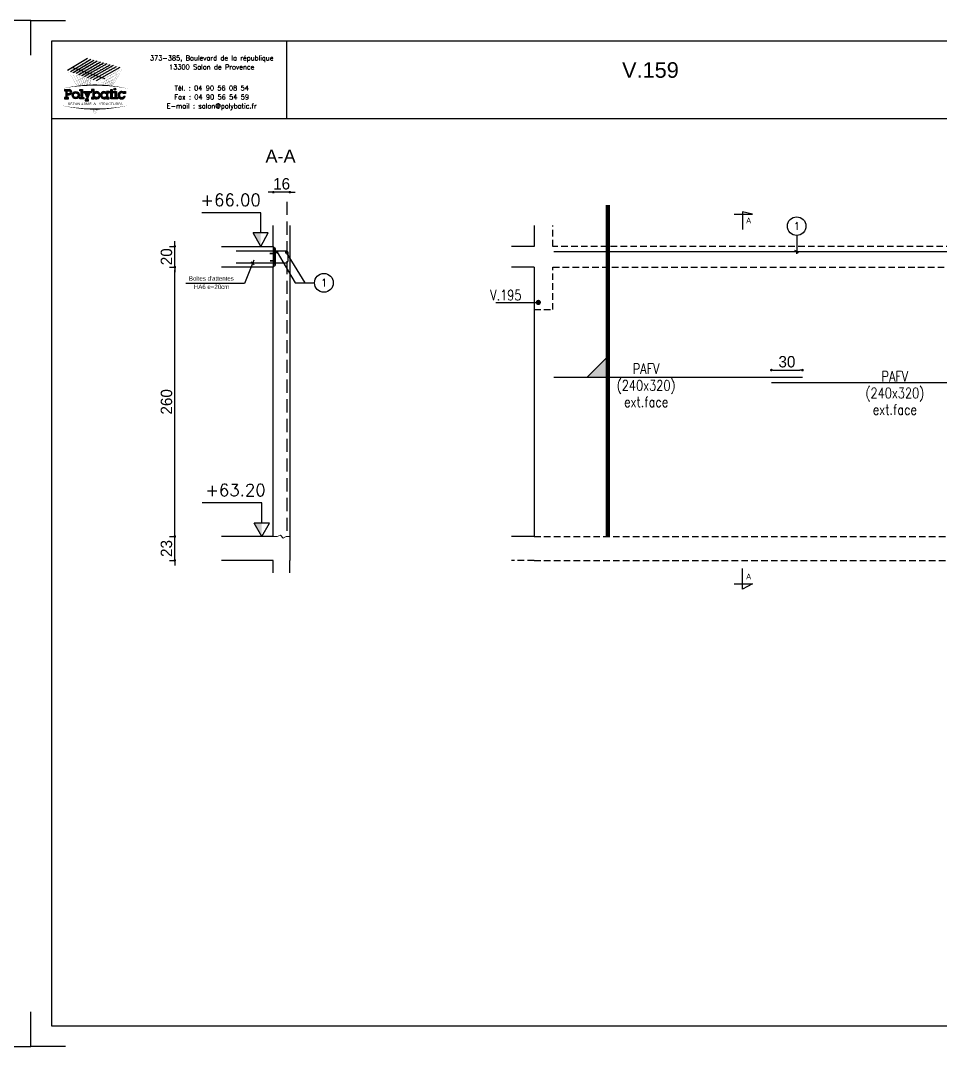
# Model space of a CAD drawing. Header units: metres. Extents: x -5618 to 118954, y -306 to 4637.
# Drawn here: x 69989 to 70877, y 604 to 1594 of the extents above; entities that cross this region are included whole.
import ezdxf
from ezdxf.enums import TextEntityAlignment as Align

# ---------------------------------------------------------------- set-up
doc = ezdxf.new("R2010")
doc.units = ezdxf.units.M
doc.linetypes.add('CACHE', pattern=[9.525, 6.35, -3.175])
doc.linetypes.add('CACHEX2', pattern=[19.05, 12.7, -6.35])
for name, color, linetype in [('COTATION', 1, 'Continuous'), ('GO-CARTOUCHE', 7, 'Continuous'), ('GO-FER-HA', 140, 'Continuous'), ('GO-TEXTE', 9, 'Continuous'), ('K_ENT_M_Building_V.76', 7, 'Continuous'), ('STR_COTATION', 1, 'Continuous'), ('STR_STA', 30, 'Continuous'), ('STR_TS', 22, 'Continuous'), ('STR_TS_TXT', 7, 'Continuous'), ('STR_VOI-POT', 6, 'Continuous')]:
    doc.layers.add(name, color=color, linetype=linetype)
doc.layers.add('Kofragna_forma', color=7, linetype='Continuous', lineweight=70)
doc.styles.add('ARIAL', font='ARIAL.TTF')
doc.styles.add('GrDimensions', font='simplex.shx')
doc.styles.add('Lucida', font='LSANSI.TTF')
doc.styles.add('POLYBATIC', font='TIMES.TTF')
doc.styles.add('schéma', font='simplex.shx')
doc.styles.add('TEXTE', font='romans.shx')
doc.styles.add('TEXTE TS', font='romans.shx', dxfattribs={"width": 0.7, "oblique": 15})
doc.styles.add('TEXTEBA', font='ARIAL.TTF')
doc.dimstyles.new('COUPE-20', dxfattribs={"dimscale": 0.5, "dimtxt": 22, "dimasz": 5, "dimexe": 0.05, "dimexo": 0, "dimgap": 5, "dimtad": 1, "dimdec": 0, "dimdsep": 46, "dimtxsty": 'Standard', "dimblk1": 'DOT', "dimblk2": 'DOT', "dimsah": 1, "dimcen": 0, "dimdle": 150, "dimclrd": 1, "dimclre": 1, "dimclrt": 7, "dimadec": 0, "dimazin": 0, "dimtfac": 1, "dimtdec": 0, "dimtix": 1, "dimtmove": 2, "dimatfit": 3, "dimldrblk": 'DOT', "dimfxl": 0, "dimtvp": 1, "dimtolj": 1, "dimtzin": 0, "dimarcsym": 0})

# ---------------------------------------------------------------- blocks, each defined once
blk = doc.blocks.new('A$C492E529B')
for color, points in [(140, [(1.413, 0.725, 1), (1.563, 0.725, 1)]), (256, [(-0.938, 0.7), (-1.138, 0.7), (-1.138, 0.6), (-1.038, 0.6), (-1.038, 0.1), (-1.138, 0.1), (-1.138, 0), (-0.838, 0), (-0.838, 0.1), (-0.938, 0.1)]), (256, [(-0.367, 0.45), (-0.268, 0.45), (-0.268, 0.55), (-0.523, 0.55), (-0.523, 0.45), (-0.473, 0.45), (-0.543, 0.253), (-0.612, 0.45), (-0.562, 0.45), (-0.562, 0.55), (-0.818, 0.55), (-0.818, 0.45), (-0.718, 0.45), (-0.595, 0.101), (-0.648, -0.05), (-0.718, -0.05), (-0.718, -0.15), (-0.468, -0.15), (-0.468, -0.05), (-0.543, -0.05)]), (256, [(1.393, 0.55), (1.292, 0.55), (1.292, 0.7), (1.193, 0.7), (1.193, 0.55), (1.093, 0.55), (1.093, 0.45), (1.193, 0.45), (1.193, 0), (1.393, 0), (1.393, 0.1), (1.292, 0.1), (1.292, 0.45), (1.393, 0.45)]), (256, [(1.613, 0.55), (1.413, 0.55), (1.413, 0.45), (1.513, 0.45), (1.513, 0.1), (1.413, 0.1), (1.413, 0), (1.712, 0), (1.712, 0.1), (1.613, 0.1)]), (256, [(2.13, 0.4), (2.283, 0.4), (2.283, 0.55), (2.183, 0.55), (2.183, 0.487, 3.359496), (2.272, 0.2), (2.166, 0.2, -3.125802)])]:
    blk.add_hatch(color=color).paths.add_polyline_path(points)
h = blk.add_hatch(color=256)
h.paths.add_polyline_path([(-1.983, 0.1), (-2.083, 0.1), (-2.083, 0.3), (-1.933, 0.3, 1), (-1.933, 0.7), (-2.283, 0.7), (-2.283, 0.6), (-2.183, 0.6), (-2.183, 0.1), (-2.283, 0.1), (-2.283, 0), (-1.983, 0)])
h.paths.add_polyline_path([(-2.083, 0.4), (-2.083, 0.6), (-1.933, 0.6, -1), (-1.933, 0.4)], flags=16)
h = blk.add_hatch(color=256)
h.paths.add_polyline_path([(-1.158, 0.275, 1), (-1.708, 0.275, 1)])
h.paths.add_polyline_path([(-1.608, 0.275, -1), (-1.258, 0.275, -1)], flags=16)
h = blk.add_hatch(color=256)
h.paths.add_polyline_path([(-0.047, 0.487), (-0.047, 0.7), (-0.248, 0.7), (-0.248, 0.6), (-0.147, 0.6), (-0.147, 0.1), (-0.248, 0.1), (-0.248, 0), (-0.047, 0), (-0.047, 0.063, 2.12132)])
h.paths.add_polyline_path([(-0.047, 0.275, -1), (0.303, 0.275, -1)], flags=16)
h = blk.add_hatch(color=256)
h.paths.add_polyline_path([(1.073, 0.1), (0.973, 0.1), (0.973, 0.45), (1.073, 0.45), (1.073, 0.55), (0.873, 0.55), (0.873, 0.487, 2.12132), (0.873, 0.063), (0.873, 0), (1.073, 0)])
h.paths.add_polyline_path([(0.523, 0.275, -1), (0.873, 0.275, -1)], flags=16)
for p, q in [((-0.595, 0.101), (-0.718, 0.45)), ((-0.648, -0.05), (-0.595, 0.101)), ((-0.543, 0.253), (-0.612, 0.45)), ((-0.543, -0.05), (-0.367, 0.45)), ((-0.543, 0.253), (-0.473, 0.45)), ((0.873, 0.55), (0.873, 0.487)), ((1.073, 0.55), (0.873, 0.55)), ((0.873, 0.063), (0.873, 0)), ((0.973, 0.1), (0.973, 0.45)), ((0.973, 0.45), (1.073, 0.45)), ((1.073, 0.1), (0.973, 0.1)), ((1.073, 0.45), (1.073, 0.55)), ((1.073, 0), (1.073, 0.1)), ((2.166, 0.2), (2.272, 0.2)), ((0.873, 0), (1.073, 0))]:
    blk.add_line(p, q)
for points in [[(-2.283, 0.7), (-1.933, 0.7)], [(-2.283, 0.7), (-2.283, 0.6), (-2.183, 0.6), (-2.183, 0.1), (-2.283, 0.1), (-2.283, 0), (-1.983, 0), (-1.983, 0.1), (-2.083, 0.1), (-2.083, 0.3), (-1.933, 0.3)], [(-2.083, 0.4), (-2.083, 0.6), (-1.933, 0.6)], [(-2.083, 0.4), (-1.933, 0.4)], [(-1.138, 0.7), (-0.938, 0.7), (-0.938, 0.1), (-0.838, 0.1), (-0.838, 0), (-1.138, 0), (-1.138, 0.1), (-1.038, 0.1), (-1.038, 0.6), (-1.138, 0.6), (-1.138, 0.7)], [(-0.818, 0.55), (-0.562, 0.55)], [(-0.818, 0.55), (-0.818, 0.45), (-0.718, 0.45)], [(-0.612, 0.45), (-0.562, 0.45), (-0.562, 0.55)], [(-0.523, 0.55), (-0.268, 0.55), (-0.268, 0.45), (-0.367, 0.45)], [(-0.473, 0.45), (-0.523, 0.45), (-0.523, 0.55)], [(-0.248, 0.7), (-0.248, 0.6), (-0.147, 0.6), (-0.147, 0.1), (-0.248, 0.1), (-0.248, 0), (-0.047, 0), (-0.047, 0.063)], [(-0.047, 0.487), (-0.047, 0.7), (-0.248, 0.7)], [(1.093, 0.55), (1.193, 0.55), (1.193, 0.7), (1.292, 0.7), (1.292, 0.55), (1.393, 0.55), (1.393, 0.45), (1.292, 0.45), (1.292, 0.1), (1.393, 0.1), (1.393, 0), (1.193, 0), (1.193, 0.45), (1.093, 0.45)], [(1.093, 0.45), (1.093, 0.55)], [(1.413, 0.45), (1.413, 0.55), (1.613, 0.55), (1.613, 0.1), (1.712, 0.1), (1.712, 0), (1.413, 0), (1.413, 0.1), (1.513, 0.1), (1.513, 0.45), (1.413, 0.45)], [(2.183, 0.487), (2.183, 0.55), (2.283, 0.55), (2.283, 0.4), (2.13, 0.4)], [(-0.648, -0.05), (-0.718, -0.05), (-0.718, -0.15), (-0.468, -0.15), (-0.468, -0.05), (-0.543, -0.05)]]:
    blk.add_lwpolyline(points)
at = {"color": 140}
blk.add_circle((1.488, 0.725), 0.075, dxfattribs=at)
for centre, radius in [((-1.433, 0.275), 0.275), ((-1.433, 0.275), 0.175), ((0.128, 0.275), 0.175), ((0.698, 0.275), 0.175)]:
    blk.add_circle(centre, radius)
for centre, radius, start, end in [((-1.933, 0.5), 0.2, 270, 90), ((-1.933, 0.5), 0.1, 270, 90), ((0.128, 0.275), 0.275, 230.4788, 129.5212), ((0.698, 0.275), 0.275, 50.4788, 309.5212), ((2.008, 0.275), 0.275, 50.4788, 344.17338), ((2.008, 0.275), 0.175, 45.58469, 334.62307)]:
    blk.add_arc(centre, radius, start, end)
blk = doc.blocks.new('POLYBATIC')
at = {"color": 140}
for p, q in [((-0.43, 3.281), (-1.602, 2.578)), ((-1.435, 2.518), (-0.241, 3.228)), ((-1.268, 2.457), (-0.053, 3.175)), ((0.135, 3.121), (-1.101, 2.397)), ((-0.934, 2.337), (0.323, 3.068)), ((-0.767, 2.276), (0.511, 3.015)), ((-1.309, 2.754), (0.586, 2.109)), ((0.7, 2.962), (-0.6, 2.216)), ((-0.433, 2.156), (0.888, 2.908)), ((1.076, 2.855), (-0.266, 2.095)), ((-0.099, 2.035), (1.264, 2.802)), ((1.452, 2.749), (0.067, 1.974))]:
    blk.add_line(p, q, dxfattribs=at)
for points in [[(-1.016, 2.93, 0.0156, 0, 0), (-0.43, 3.281, 0, 0, 0)], [(0.122, 2.71, 0.0156, 0, 0), (-0.869, 3.018, 0, 0, 0)], [(-0.491, 1.706, 0.0136, 0, 0), (-0.869, 3.018, 0, 0, 0)], [(-0.838, 2.873, 0.0156, 0, 0), (-0.241, 3.228, 0, 0, 0)], [(0.283, 2.803, 0.0156, 0, 0), (-0.723, 3.105, 0, 0, 0)], [(-0.398, 1.71, 0.014, 0, 0), (-0.723, 3.105, 0, 0, 0)], [(-0.661, 2.816, 0.0156, 0, 0), (-0.053, 3.175, 0, 0, 0)], [(0.444, 2.896, 0.0156, 0, 0), (-0.576, 3.193, 0, 0, 0)], [(-0.309, 1.714, 0.0145, 0, 0), (-0.576, 3.193, 0, 0, 0)], [(-0.483, 2.759, 0.0156, 0, 0), (0.135, 3.121, 0, 0, 0)], [(0.605, 2.988, 0.0156, 0, 0), (-0.43, 3.281, 0, 0, 0)], [(-0.225, 1.716, 0.0149, 0, 0), (-0.43, 3.281, 0, 0, 0)], [(-0.305, 2.702, 0.0156, 0, 0), (0.323, 3.068, 0, 0, 0)], [(-0.128, 2.646, 0.0156, 0, 0), (0.511, 3.015, 0, 0, 0)], [(-1.602, 2.578, 0, 0.0156, 0), (-1.016, 2.93, 0, 0, 0)], [(-0.684, 2.246, 0.0156, 0, 0), (-1.602, 2.578, 0, 0, 0)], [(-1.031, 1.66, 0.0111, 0, 0), (-1.602, 2.578, 0, 0, 0)], [(-1.456, 2.344, 0, 0.0156, 0), (-0.923, 2.663, 0, 0, 0)], [(-0.522, 2.339, 0.0156, 0, 0), (-1.455, 2.666, 0, 0, 0)], [(-0.913, 1.673, 0.0116, 0, 0), (-1.455, 2.666, 0, 0, 0)], [(-1.435, 2.518, 0, 0.0156, 0), (-0.838, 2.873, 0, 0, 0)], [(-1.31, 2.109, 0, 0.0156, 0), (-0.831, 2.397, 0, 0, 0)], [(-0.361, 2.432, 0.0156, 0, 0), (-1.309, 2.754, 0, 0, 0)], [(-0.8, 1.684, 0.0121, 0, 0), (-1.309, 2.754, 0, 0, 0)], [(-1.268, 2.457, 0, 0.0156, 0), (-0.661, 2.816, 0, 0, 0)], [(-0.2, 2.524, 0.0156, 0, 0), (-1.162, 2.842, 0, 0, 0)], [(-0.692, 1.693, 0.0126, 0, 0), (-1.162, 2.842, 0, 0, 0)], [(-1.101, 2.397, 0, 0.0156, 0), (-0.483, 2.759, 0, 0, 0)], [(-0.039, 2.617, 0.0156, 0, 0), (-1.016, 2.93, 0, 0, 0)], [(-0.589, 1.7, 0.0131, 0, 0), (-1.016, 2.93, 0, 0, 0)], [(-0.934, 2.337, 0, 0.0156, 0), (-0.305, 2.702, 0, 0, 0)], [(-0.391, 2.983, 0, 0.0156, 0), (-0.923, 2.663, 0, 0, 0)], [(-0.352, 2.685, 0, 0.0156, 0), (-0.831, 2.397, 0, 0, 0)], [(-0.767, 2.276, 0, 0.0156, 0), (-0.128, 2.646, 0, 0, 0)], [(-0.6, 2.216, 0, 0.0156, 0), (0.05, 2.589, 0, 0, 0)], [(-0.433, 2.156, 0, 0.0156, 0), (0.227, 2.532, 0, 0, 0)], [(0.586, 2.109, 0, 0.0156, 0), (-0.361, 2.432, 0, 0, 0)], [(-0.266, 2.095, 0, 0.0156, 0), (0.405, 2.475, 0, 0, 0)], [(0.762, 2.207, 0, 0.0156, 0), (-0.2, 2.524, 0, 0, 0)], [(-0.099, 2.035, 0, 0.0156, 0), (0.582, 2.418, 0, 0, 0)], [(0.937, 2.305, 0, 0.0156, 0), (-0.039, 2.617, 0, 0, 0)], [(0.05, 2.589, 0.0156, 0, 0), (0.7, 2.962, 0, 0, 0)], [(1.113, 2.402, 0, 0.0156, 0), (0.122, 2.71, 0, 0, 0)], [(0.227, 2.532, 0.0156, 0, 0), (0.888, 2.908, 0, 0, 0)], [(1.289, 2.5, 0, 0.0156, 0), (0.283, 2.803, 0, 0, 0)], [(0.405, 2.475, 0.0156, 0, 0), (1.076, 2.855, 0, 0, 0)], [(1.465, 2.598, 0, 0.0156, 0), (0.444, 2.896, 0, 0, 0)], [(0.582, 2.418, 0.0156, 0, 0), (1.264, 2.802, 0, 0, 0)], [(1.641, 2.695, 0, 0.0156, 0), (0.605, 2.988, 0, 0, 0)], [(0.76, 2.362, 0.0156, 0, 0), (1.452, 2.749, 0, 0, 0)], [(0.781, 1.685, 0.00933, 0, 0), (1.113, 2.402, 0, 0, 0)], [(0.852, 2.095, 0.0156, 0, 0), (1.491, 2.45, 0, 0, 0)], [(0.865, 1.678, 0.0103, 0, 0), (1.289, 2.5, 0, 0, 0)], [(0.937, 2.305, 0.0156, 0, 0), (1.641, 2.695, 0, 0, 0)], [(0.942, 1.67, 0.0112, 0, 0), (1.465, 2.598, 0, 0, 0)], [(1.012, 1.663, 0.012, 0, 0), (1.641, 2.695, 0, 0, 0)], [(-1.165, 1.875, 0, 0.0156, 0), (-0.739, 2.131, 0, 0, 0)], [(-1.019, 1.641, 0, 0.0156, 0), (-0.646, 1.864, 0, 0, 0)], [(-0.312, 2.386, 0, 0.0156, 0), (-0.739, 2.131, 0, 0, 0)], [(0.234, 1.914, 0, 0.0156, 0), (-0.684, 2.246, 0, 0, 0)], [(-0.273, 2.088, 0, 0.0156, 0), (-0.646, 1.864, 0, 0, 0)], [(0.41, 2.012, 0, 0.0156, 0), (-0.522, 2.339, 0, 0, 0)], [(0.067, 1.974, 0, 0.0156, 0), (0.76, 2.362, 0, 0, 0)], [(0.213, 1.74, 0, 0.0156, 0), (0.852, 2.095, 0, 0, 0)], [(0.21, 1.716, 0.00323, 0, 0), (0.234, 1.914, 0, 0, 0)], [(0.234, 1.914, 0, 0.0156, 0), (0.937, 2.305, 0, 0, 0)], [(0.349, 1.712, 0.00465, 0, 0), (0.41, 2.012, 0, 0, 0)], [(0.447, 1.708, 0.00693, 0.0156, 0), (0.767, 1.886, 0, 0, 0)], [(0.474, 1.706, 0.00597, 0, 0), (0.586, 2.109, 0, 0, 0)], [(0.587, 1.7, 0.00718, 0, 0), (0.762, 2.207, 0, 0, 0)], [(0.68, 1.675, 0.0156, 0, 0), (1.193, 1.96, 0, 0, 0)], [(0.689, 1.693, 0.0083, 0, 0), (0.937, 2.305, 0, 0, 0)], [(0.765, 1.884, 0.0156, 0, 0), (1.342, 2.205, 0, 0, 0)], [(-1.953, 1.508, 0, 0.0781, -0.053843), (0, 1.719, 0, 0, 0)], [(-0.234, 1.79, 0, 0.00638, 0), (-0.365, 1.711, 0, 0.00638, 0)], [(1.953, 1.508, 0, 0.0781, 0.053843), (0, 1.719, 0, 0, 0)], [(0.96, 1.668, 0.00293, 0, 0), (1.044, 1.715, 0, 0, 0)], [(-1.953, 0.523, 0, 0.0781, 0.053843), (0, 0.312, 0, 0, 0)], [(0, 0, 0, 0.00381, 0), (-0.195, 0.315, 0, 0.00381, 0)], [(0, 0, 0, 0.00368, 0), (-0.171, 0.314, 0, 0.00368, 0)], [(0, 0, 0, 0.00356, 0), (-0.149, 0.314, 0, 0.00356, 0)], [(0, 0, 0, 0.00345, 0), (-0.128, 0.313, 0, 0.00345, 0)], [(0, 0, 0, 0.00334, 0), (-0.109, 0.313, 0, 0.00334, 0)], [(0, 0, 0, 0.00324, 0), (-0.09, 0.313, 0, 0.00324, 0)], [(0, 0, 0, 0.00315, 0), (-0.073, 0.313, 0, 0.00315, 0)], [(0, 0, 0, 0.00306, 0), (-0.056, 0.313, 0, 0.00306, 0)], [(0, 0, 0, 0.00306, 0), (-0.056, 0.313, 0, 0.00306, 0)], [(0, 0, 0, 0.00298, 0), (-0.041, 0.313, 0, 0.00298, 0)], [(1.953, 0.523, 0, 0.0781, -0.053843), (0, 0.312, 0, 0, 0)], [(0, 0, 0, 0.0051, 0), (0.038, 0.313, 0, 0.0051, 0)], [(0, 0, 0, 0.00425, 0), (0.127, 0.313, 0, 0.00425, 0)], [(0, 0, 0, 0.00408, 0), (0.145, 0.314, 0, 0.00408, 0)], [(0, 0, 0, 0.00392, 0), (0.162, 0.314, 0, 0.00392, 0)], [(0, 0, 0, 0.00378, 0), (0.177, 0.314, 0, 0.00378, 0)], [(0, 0, 0, 0.00365, 0), (0.191, 0.315, 0, 0.00365, 0)], [(0, 0, 0, 0.00486, 0), (0.064, 0.313, 0, 0.00486, 0)], [(0, 0, 0, 0.00464, 0), (0.087, 0.313, 0, 0.00464, 0)], [(0, 0, 0, 0.00443, 0), (0.108, 0.313, 0, 0.00443, 0)]]:
    blk.add_lwpolyline(points, format="xyseb", dxfattribs=at)
at = {"color": 5, "xscale": 0.78125, "yscale": 0.78125, "zscale": 0.78125}
blk.add_blockref('A$C492E529B', (0, 0.91), dxfattribs=at)
at = {"lineweight": 60, "style": 'POLYBATIC'}
for s, p in [('BÉTON ARMÉ', (-1.587, 0.547)), ('STRUCTURES', (0.24, 0.547))]:
    blk.add_text(s, height=0.1406, dxfattribs=at).set_placement(p)
at = {"color": 140, "style": 'POLYBATIC'}
blk.add_text('&', height=0.141, dxfattribs=at).set_placement((0, 0.547), align=Align.CENTER)
blk = doc.blocks.new('ime')
at = {"layer": 'COTATION', "const_width": 2.5}
blk.add_lwpolyline([(1.25, 0, -1), (-1.25, 0, -1)], format="xyb", close=True, dxfattribs=at)
at = {"layer": 'COTATION'}
blk.add_lwpolyline([(41.09, 0), (0, 0)], dxfattribs=at)
at = {"layer": 'COTATION', "color": 7, "style": 'TEXTE TS', "width": 0.8}
blk.add_attdef('NAME', (9.08, 2), '', height=10, dxfattribs=at)
blk = doc.blocks.new('mrega')
at = {"layer": 'STR_TS_TXT', "style": 'TEXTE TS', "width": 0.8}
for tag, p in [('ST10', (14.48, 0)), ('DIM', (14.48, -16)), ('NOTE', (14.48, -32))]:
    blk.add_attdef(tag, text='', height=10, dxfattribs=at).set_placement(p, align=Align.CENTER)
blk = doc.blocks.new('A$C6F247267')
blk.add_hatch(color=256).paths.add_polyline_path([(0, -0.2), (-0.2, 0), (0, 0)])
blk.add_lwpolyline([(-0.2, 0), (0, 0), (0, -0.2), (-0.2, 0)])
blk = doc.blocks.new('_DOT')
at = {"color": 0, "linetype": 'ByBlock'}
blk.add_line((-0.5, 0), (-1, 0), dxfattribs=at)
at = {"color": 0, "linetype": 'ByBlock', "const_width": 0.5}
blk.add_lwpolyline([(-0.25, 0, 1), (0.25, 0, 1)], format="xyb", close=True, dxfattribs=at)
blk = doc.blocks.new('*D1142')
at = {"layer": 'DEFPOINTS', "color": 0, "lineweight": -3, "ltscale": 4.5}
for p in [(70743.84, 1256.42), (70743.84, 1249.64, 187.69), (70713.84, 1244.45, 187.69)]:
    blk.add_point(p, dxfattribs=at)
at = {"layer": 'STR_COTATION', "color": 1, "lineweight": -2, "ltscale": 4.5}
for p, q in [((70713.84, 1256.44), (70713.84, 1256.44)), ((70716.34, 1256.42), (70741.34, 1256.42)), ((70743.84, 1256.44), (70743.84, 1256.44))]:
    blk.add_line(p, q, dxfattribs=at)
at = {"layer": 'STR_COTATION', "color": 1, "lineweight": -2, "ltscale": 4.5, "xscale": 2.5, "yscale": 2.5, "zscale": 2.5, "rotation": 180}
blk.add_blockref('_DOT', (70713.84, 1256.42), dxfattribs=at)
at = {"layer": 'STR_COTATION', "color": 1, "lineweight": -2, "ltscale": 4.5, "xscale": 2.5, "yscale": 2.5, "zscale": 2.5}
blk.add_blockref('_DOT', (70743.84, 1256.42), dxfattribs=at)
at = {"layer": 'STR_COTATION', "color": 7, "lineweight": -3, "ltscale": 4.5, "insert": (70728.84, 1264.42), "char_height": 11, "attachment_point": 5}
blk.add_mtext('\\A1;30', dxfattribs=at)
blk = doc.blocks.new('*D1152')
at = {"layer": 'COTATION', "color": 1, "lineweight": -2, "ltscale": 4.5}
for p, q in [((70138.15, 1098.29), (70138.15, 1100.79)), ((70133.15, 1095.79), (70138.18, 1095.79)), ((70138.15, 1072.79), (70138.15, 1095.79)), ((70133.15, 1072.79), (70138.18, 1072.79)), ((70138.15, 1070.29), (70138.15, 1067.79))]:
    blk.add_line(p, q, dxfattribs=at)
at = {"layer": 'DEFPOINTS', "color": 0, "lineweight": -3, "ltscale": 4.5}
for p in [(70119.32, 1095.79), (70138.15, 1095.79), (70119.32, 1072.79)]:
    blk.add_point(p, dxfattribs=at)
at = {"layer": 'COTATION', "color": 1, "lineweight": -2, "ltscale": 4.5, "xscale": 2.5, "yscale": 2.5, "zscale": 2.5}
for p, rotation in [((70138.15, 1095.79), 270), ((70138.15, 1072.79), 90)]:
    blk.add_blockref('_DOT', p, dxfattribs=dict(at, rotation=rotation))
at = {"layer": 'COTATION', "color": 7, "lineweight": -3, "ltscale": 4.5, "insert": (70130.15, 1084.29), "char_height": 11, "attachment_point": 5, "rotation": 90}
blk.add_mtext('\\A1;23', dxfattribs=at)
blk = doc.blocks.new('*D1153')
at = {"layer": 'COTATION', "color": 1, "lineweight": -2, "ltscale": 4.5}
for p, q in [((70133.15, 1355.79), (70138.18, 1355.79)), ((70138.15, 1098.29), (70138.15, 1353.29)), ((70133.15, 1095.79), (70138.18, 1095.79))]:
    blk.add_line(p, q, dxfattribs=at)
at = {"layer": 'DEFPOINTS', "color": 0, "lineweight": -3, "ltscale": 4.5}
for p in [(70119.32, 1355.79), (70138.15, 1355.79), (70119.32, 1095.79)]:
    blk.add_point(p, dxfattribs=at)
at = {"layer": 'COTATION', "color": 1, "lineweight": -2, "ltscale": 4.5, "xscale": 2.5, "yscale": 2.5, "zscale": 2.5}
for p, rotation in [((70138.15, 1355.79), 90), ((70138.15, 1095.79), 270)]:
    blk.add_blockref('_DOT', p, dxfattribs=dict(at, rotation=rotation))
at = {"layer": 'COTATION', "color": 7, "lineweight": -3, "ltscale": 4.5, "insert": (70130.15, 1225.79), "char_height": 11, "attachment_point": 5, "rotation": 90}
blk.add_mtext('\\A1;260', dxfattribs=at)
blk = doc.blocks.new('*D1154')
at = {"layer": 'COTATION', "color": 1, "lineweight": -2, "ltscale": 4.5}
for p, q in [((70138.15, 1378.29), (70138.15, 1380.79)), ((70133.15, 1375.79), (70138.18, 1375.79)), ((70138.15, 1355.79), (70138.15, 1375.79)), ((70133.15, 1355.79), (70138.18, 1355.79)), ((70138.15, 1353.29), (70138.15, 1350.79))]:
    blk.add_line(p, q, dxfattribs=at)
at = {"layer": 'DEFPOINTS', "color": 0, "lineweight": -3, "ltscale": 4.5}
for p in [(70119.32, 1375.79), (70138.15, 1375.79), (70119.32, 1355.79)]:
    blk.add_point(p, dxfattribs=at)
at = {"layer": 'COTATION', "color": 1, "lineweight": -2, "ltscale": 4.5, "xscale": 2.5, "yscale": 2.5, "zscale": 2.5}
for p, rotation in [((70138.15, 1375.79), 270), ((70138.15, 1355.79), 90)]:
    blk.add_blockref('_DOT', p, dxfattribs=dict(at, rotation=rotation))
at = {"layer": 'COTATION', "color": 7, "lineweight": -3, "ltscale": 4.5, "insert": (70130.15, 1365.79), "char_height": 11, "attachment_point": 5, "rotation": 90}
blk.add_mtext('\\A1;20', dxfattribs=at)
blk = doc.blocks.new('*D1155')
at = {"layer": 'DEFPOINTS', "color": 0, "lineweight": -3, "ltscale": 4.5}
for p in [(70233.24, 1428.07), (70233.24, 1395.79, 187.69), (70249.24, 1395.79, 187.69)]:
    blk.add_point(p, dxfattribs=at)
at = {"layer": 'STR_COTATION', "color": 1, "lineweight": -2, "ltscale": 4.5}
for p, q in [((70230.74, 1428.07), (70228.24, 1428.07)), ((70233.24, 1428.08), (70233.24, 1428.09)), ((70249.24, 1428.07), (70233.24, 1428.07)), ((70249.24, 1428.08), (70249.24, 1428.09)), ((70251.74, 1428.07), (70254.24, 1428.07))]:
    blk.add_line(p, q, dxfattribs=at)
at = {"layer": 'STR_COTATION', "color": 1, "lineweight": -2, "ltscale": 4.5, "xscale": 2.5, "yscale": 2.5, "zscale": 2.5}
blk.add_blockref('_DOT', (70233.24, 1428.07), dxfattribs=at)
at = {"layer": 'STR_COTATION', "color": 1, "lineweight": -2, "ltscale": 4.5, "xscale": 2.5, "yscale": 2.5, "zscale": 2.5, "rotation": 180}
blk.add_blockref('_DOT', (70249.24, 1428.07), dxfattribs=at)
at = {"layer": 'STR_COTATION', "color": 7, "lineweight": -3, "ltscale": 4.5, "insert": (70241.24, 1436.07), "char_height": 11, "attachment_point": 5}
blk.add_mtext('\\A1;16', dxfattribs=at)
blk = doc.blocks.new('stab')
at = {"layer": 'STR_STA'}
h = blk.add_hatch(dxfattribs=at)
h.set_pattern_fill('ANSI31', color=9, scale=6.075, angle=-540, style=0)
h.set_pattern_definition([(315, (-54992.6584, 395894.73794), (-0.536959212, -0.536959212), [])])
h.paths.add_polyline_path([(8.55, 0), (6.53, -2.03), (4.9, -2.03), (4.9, 0)])
h.paths.add_polyline_path([(4.9, 0), (4.9, -2.03), (1.75, -2.03), (1.95, 0)])
h.paths.add_polyline_path([(1.41, 0), (1.73, -2.03), (-8.03, -2.03), (-7.82, 0)])
h.paths.add_polyline_path([(-8.11, -1.56), (-9.67, 0), (-8.25, 0)])
at = {"layer": 'STR_STA', "color": 1}
blk.add_lwpolyline([(-5.93, 36.01), (-5.93, 0.57), (-5.93, -11.07, 0.414214), (-2.89, -14.1), (3.18, -14.1, 0.414214), (6.22, -11.07), (6.22, 36.01)], format="xyb", dxfattribs=at)
blk.add_lwpolyline([(-7.65, -2.03), (-9.67, 0), (9.67, 0), (7.65, -2.03)], close=True, dxfattribs=at)
blk.add_lwpolyline([(-3.88, 0), (-3.68, -2.22), (-3.09, 3.47), (-3.09, 0), (3.09, 0), (3.42, -2.09), (3.94, 3.21), (3.94, 0)], dxfattribs=at)
at = {"layer": 'STR_STA', "color": 6, "linetype": 'Continuous', "const_width": 1.2}
for points in [[(-3.75, -3.69, -1), (-4.95, -3.69, -1)], [(-3.64, -12.3, -1), (-4.84, -12.3, -1)]]:
    blk.add_lwpolyline(points, format="xyb", close=True, dxfattribs=at)

msp = doc.modelspace()

# ---------------------------------------------------------------- linework, layer by layer
at = {"color": 7, "linetype": 'Continuous', "lineweight": -3}
for p, q in [((70228.41, 1388.79, 187.69), (70213.66, 1388.79, 187.69)), ((70221.04, 1375.79, 187.69), (70213.66, 1388.79, 187.69)), ((70228.41, 1388.79, 187.69), (70213.66, 1388.79, 187.69)), ((70221.04, 1375.79, 187.69), (70213.66, 1388.79, 187.69)), ((70221.04, 1375.79, 187.69), (70228.41, 1388.79, 187.69)), ((70221.04, 1375.79, 187.69), (70228.41, 1388.79, 187.69)), ((70229.47, 1108.79, 187.69), (70214.72, 1108.79, 187.69)), ((70222.1, 1095.79, 187.69), (70214.72, 1108.79, 187.69)), ((70229.47, 1108.79, 187.69), (70214.72, 1108.79, 187.69)), ((70222.1, 1095.79, 187.69), (70214.72, 1108.79, 187.69)), ((70222.1, 1095.79, 187.69), (70229.47, 1108.79, 187.69)), ((70222.1, 1095.79, 187.69), (70229.47, 1108.79, 187.69))]:
    msp.add_line(p, q, dxfattribs=at)
for points in [[(69999.28, 1560.38), (69999.28, 1593.71), (69965.95, 1593.71)], [(69999.28, 1560.38), (69999.28, 1593.71), (70032.61, 1593.71)], [(70245.92, 1573.71), (70245.93, 1498.77)], [(71379.14, 1498.77), (70019.28, 1498.77)], [(69965.95, 603.81), (69999.28, 603.81), (69999.28, 637.14)], [(70032.61, 603.81), (69999.28, 603.81), (69999.28, 637.14)]]:
    msp.add_lwpolyline(points)
msp.add_lwpolyline([(70019.28, 1573.71), (70019.28, 623.81), (71379.14, 623.81), (71379.14, 1573.71)], close=True)
at = {"lineweight": 18, "elevation": 187.69}
msp.add_lwpolyline([(70249.24, 1095.79), (70245.78, 1095.79), (70242.75, 1094.36), (70240.01, 1097.13), (70236.85, 1095.79), (70233.24, 1095.79)], dxfattribs=at)
at = {"color": 7, "linetype": 'Continuous', "lineweight": -3}
for points in [[(70213.66, 1388.79, 187.69), (70221.04, 1375.79, 187.69), (70221.04, 1388.76, 187.69)], [(70213.66, 1388.79, 187.69), (70221.04, 1375.79, 187.69), (70221.04, 1388.76, 187.69)], [(70214.72, 1108.79, 187.69), (70222.1, 1095.79, 187.69), (70222.1, 1108.75, 187.69)], [(70214.72, 1108.79, 187.69), (70222.1, 1095.79, 187.69), (70222.1, 1108.75, 187.69)]]:
    msp.add_solid(points, dxfattribs=at)
at = {"layer": 'GO-CARTOUCHE', "color": 2, "ltscale": 3}
msp.add_line((70211.8, 1360.98, 187.69), (70214.61, 1358.01, 187.69), dxfattribs=at)
at = {"layer": 'GO-CARTOUCHE', "color": 2, "ltscale": 3, "elevation": 187.69}
msp.add_lwpolyline([(70214.4, 1362.49), (70205.44, 1340.08), (70148.74, 1340.08)], dxfattribs=at)
at = {"layer": 'GO-FER-HA', "elevation": 187.69}
msp.add_lwpolyline([(70738.2, 1386.36, -512.322006), (70738.27, 1386.36), (70738.27, 1368.49), (70738.27, 1370.89), (70739.97, 1370), (70736.58, 1371.79)], format="xyb", dxfattribs=at)
at = {"layer": 'GO-FER-HA', "elevation": 93.84}
for points in [[(70236.93, 1370.07), (70254.4, 1340.59), (70272.98, 1340.59)], [(70245.54, 1369.96), (70263.73, 1340.59), (70272.98, 1340.59)]]:
    msp.add_lwpolyline(points, dxfattribs=at)
at = {"layer": 'GO-FER-HA'}
msp.add_circle((70282.04, 1340.59, 93.84), 9.06, dxfattribs=at)
at = {"layer": 'GO-TEXTE', "elevation": 187.69, "flags": 128}
for points in [[(70677.98, 1406.86), (70695.62, 1406.85), (70685.95, 1409.14), (70685.94, 1392.22)], [(70677.95, 1050.28), (70695.6, 1050.28), (70685.92, 1045), (70685.92, 1064.92)]]:
    msp.add_lwpolyline(points, dxfattribs=at)
at = {"layer": 'K_ENT_M_Building_V.76', "color": 30, "linetype": 'Continuous', "lineweight": -3}
for p, q in [((70214.54, 1408.29, 187.69), (70164.38, 1408.29, 187.69)), ((70221.04, 1408.29, 187.69), (70214.54, 1408.29, 187.69)), ((70221.04, 1408.29, 187.69), (70214.54, 1408.29, 187.69)), ((70221.04, 1388.79, 187.69), (70221.04, 1408.29, 187.69)), ((70221.04, 1388.79, 187.69), (70221.04, 1408.29, 187.69)), ((70215.6, 1128.29, 187.69), (70164.55, 1128.29, 187.69)), ((70222.1, 1128.29, 187.69), (70215.6, 1128.29, 187.69)), ((70222.1, 1128.29, 187.69), (70215.6, 1128.29, 187.69)), ((70222.1, 1108.79, 187.69), (70222.1, 1128.29, 187.69)), ((70222.1, 1108.79, 187.69), (70222.1, 1128.29, 187.69))]:
    msp.add_line(p, q, dxfattribs=at)
at = {"layer": 'Kofragna_forma', "color": 4, "lineweight": -3}
for p, q in [((70233.24, 1375.79, 187.69), (70233.24, 1395.79, 187.69)), ((70249.24, 1395.79, 187.69), (70249.24, 1355.79, 187.69)), ((70484.89, 1395.79, 187.69), (70484.89, 1375.79, 187.69)), ((70183.24, 1375.79, 187.69), (70233.24, 1375.79, 187.69)), ((70484.89, 1375.79, 187.69), (70463.1, 1375.79, 187.69)), ((70233.24, 1355.79, 187.69), (70183.24, 1355.79, 187.69)), ((70233.24, 1095.79, 187.69), (70233.24, 1355.79, 187.69)), ((70249.24, 1355.79, 187.69), (70249.24, 1072.79, 187.69)), ((70484.89, 1355.79, 187.69), (70463.1, 1355.79, 187.69)), ((70484.89, 1355.79, 187.69), (70484.89, 1156.79, 187.69)), ((70484.89, 1156.79, 187.69), (70484.89, 1095.79, 187.69)), ((70233.24, 1095.79, 187.69), (70183.24, 1095.79, 187.69)), ((70484.89, 1095.79, 187.69), (70463.1, 1095.79, 187.69)), ((70233.24, 1072.79, 187.69), (70183.24, 1072.79, 187.69)), ((70233.24, 1060.79, 187.69), (70233.24, 1072.79, 187.69)), ((70249.24, 1060.79, 187.69), (70249.24, 1072.79, 187.69))]:
    msp.add_line(p, q, dxfattribs=at)
at = {"layer": 'Kofragna_forma', "linetype": 'CACHE', "lineweight": -3}
for p, q in [((70502.89, 1375.79, 187.69), (70502.89, 1395.79, 187.69)), ((71069.89, 1375.79, 187.69), (70502.89, 1375.79, 187.69)), ((70502.89, 1314.79, 187.69), (70502.89, 1355.79, 187.69)), ((70502.89, 1355.79, 187.69), (71069.89, 1355.79, 187.69)), ((70484.89, 1314.79, 187.69), (70502.89, 1314.79, 187.69)), ((70484.89, 1095.79, 187.69), (71069.89, 1095.79, 187.69)), ((70484.89, 1072.79, 187.69), (70463.1, 1072.79, 187.69)), ((70484.89, 1072.79, 187.69), (71040.89, 1072.79, 187.69))]:
    msp.add_line(p, q, dxfattribs=at)
at = {"layer": 'STR_TS', "color": 3}
for p, q in [((70503.89, 1249.64, 187.69), (70743.84, 1249.64, 187.69)), ((70713.84, 1244.45, 187.69), (70953.79, 1244.45, 187.69))]:
    msp.add_line(p, q, dxfattribs=at)
at = {"layer": 'STR_TS', "linetype": 'CACHE', "ltscale": 2, "const_width": 4, "elevation": 187.69}
msp.add_lwpolyline([(70555.96, 1095.79), (70555.96, 1415.79)], dxfattribs=at)
at = {"layer": 'STR_VOI-POT'}
msp.add_line((70503.89, 1370.89, 187.69), (71219.94, 1370.89, 187.69), dxfattribs=at)
at = {"layer": 'STR_VOI-POT', "color": 1, "linetype": 'CACHEX2', "elevation": 187.69}
msp.add_lwpolyline([(70246.24, 1418.79), (70246.24, 1095.79)], dxfattribs=at)

# ---------------------------------------------------------------- block references
at = {"xscale": 16.49835000000894, "yscale": 16.49834999989253, "zscale": 16.49835000000003}
msp.add_blockref('POLYBATIC', (70061.05, 1503.09), dxfattribs=at)
at = {"layer": 'COTATION'}
ref = msp.add_blockref('ime', (70488.96, 1321.74, 187.69), dxfattribs=dict(at, xscale=-1))
ref.add_attrib('NAME', 'V.195', (70442.48, 1323.74, 187.69), dxfattribs={"color": 7, "height": 10, "style": 'TEXTE TS', "width": 0.8})
at = {"layer": 'STR_STA', "xscale": -1, "zscale": 0.001000000000004775, "rotation": 90}
msp.add_blockref('stab', (70233.24, 1365.72, 187.69), dxfattribs=at)
at = {"layer": 'STR_TS', "xscale": -100, "yscale": 100, "zscale": 100, "rotation": 180}
msp.add_blockref('A$C6F247267', (70555.96, 1249.64, 187.69), dxfattribs=at)
at = {"layer": 'STR_TS_TXT'}
ref = msp.add_blockref('mrega', (70607.46, 1252.69, 281.53), dxfattribs=dict(at, xscale=-1))
ref.add_attrib('NOTE', 'ext.face', dxfattribs={"height": 10, "style": 'TEXTE TS', "width": 0.8}).set_placement((70592.98, 1220.69, 281.53), align=Align.CENTER)
ref.add_attrib('ST10', 'PAFV', dxfattribs={"height": 10, "style": 'TEXTE TS', "width": 0.8}).set_placement((70592.98, 1252.69, 281.53), align=Align.CENTER)
ref.add_attrib('DIM', '(240x320)', dxfattribs={"height": 10, "style": 'TEXTE TS', "width": 0.8}).set_placement((70592.98, 1236.69, 281.53), align=Align.CENTER)
ref = msp.add_blockref('mrega', (70847.46, 1245.32, 281.53), dxfattribs=dict(at, xscale=-1))
ref.add_attrib('NOTE', 'ext.face', dxfattribs={"height": 10, "style": 'TEXTE TS', "width": 0.8}).set_placement((70832.98, 1213.32, 281.53), align=Align.CENTER)
ref.add_attrib('ST10', 'PAFV', dxfattribs={"height": 10, "style": 'TEXTE TS', "width": 0.8}).set_placement((70832.98, 1245.32, 281.53), align=Align.CENTER)
ref.add_attrib('DIM', '(240x320)', dxfattribs={"height": 10, "style": 'TEXTE TS', "width": 0.8}).set_placement((70832.98, 1229.32, 281.53), align=Align.CENTER)

# ---------------------------------------------------------------- texts
at = {"style": 'schéma'}
for s, p in [('373-385, Boulevard de la république', (70173.8, 1555.18)), ('13300 Salon de Provence', (70173.8, 1546.55)), ('Tél. : 04 90 56 08 54', (70173.8, 1526.16)), ('Fax : 04 90 56 54 59', (70173.8, 1517.53)), ('E-mail : salon@polybatic.fr', (70173.8, 1508.9))]:
    msp.add_text(s, height=4.6662, dxfattribs=at).set_placement(p, align=Align.CENTER)
at = {"style": 'ARIAL'}
msp.add_text('V.159', height=15, dxfattribs=at).set_placement((70569.75, 1538.47, 93.84))
at = {"layer": 'GO-FER-HA', "style": 'TEXTE'}
msp.add_text('1', height=7.2, rotation=360, dxfattribs=at).set_placement((70738.27, 1395.42, 281.69), align=Align.MIDDLE_CENTER)
msp.add_text('1', height=7.2, dxfattribs=at).set_placement((70282.25, 1340.79), align=Align.MIDDLE_CENTER)
at = {"layer": 'GO-TEXTE', "style": 'TEXTEBA'}
msp.add_text('A-A', height=12.497, dxfattribs=at).set_placement((70225.64, 1456.62, 187.69))
at = {"layer": 'GO-TEXTE', "linetype": 'Continuous', "style": 'Lucida'}
for s, height, rotation, p in [('A', 5.32, 359.98193, (70689.56, 1398.06, 187.69)), ("Boites d'attentes", 4.256, 0.0018, (70151.79, 1342.7, 187.69)), ('HA6 e=20cm', 4.256, 0.0018, (70156.55, 1334.62, 187.69)), ('A', 5.32, 0.0018, (70689.54, 1054.55, 187.69))]:
    msp.add_text(s, height=height, rotation=rotation, dxfattribs=at).set_placement(p)
at = {"layer": 'K_ENT_M_Building_V.76', "color": 0, "linetype": 'Continuous', "lineweight": -3, "char_height": 11.7, "attachment_point": 9, "style": 'GrDimensions'}
for s, insert in [('+66.00', (70221.18, 1414.79, 187.69)), ('\\A1;+63.20', (70225.83, 1134.79, 187.69))]:
    msp.add_mtext(s, dxfattribs=dict(at, insert=insert))

# ---------------------------------------------------------------- dimensions: what is measured, and where the dimension line sits
at = {"layer": 'COTATION', "lineweight": -3, "ltscale": 4.5}
for base, p1, p2, picture, middle in [((70138.15, 1375.79, 93.84), (70119.32, 1355.79, 93.84), (70119.32, 1375.79, 93.84), '*D1154', (70130.15, 1365.79, 93.84)), ((70138.15, 1355.79, 93.84), (70119.32, 1095.79, 93.84), (70119.32, 1355.79, 93.84), '*D1153', (70130.15, 1225.79, 93.84)), ((70138.15, 1095.79, 93.84), (70119.32, 1072.79, 93.84), (70119.32, 1095.79, 93.84), '*D1152', (70130.15, 1084.29, 93.84))]:
    dim = msp.add_linear_dim(base=base, p1=p1, p2=p2, angle=90, dimstyle='COUPE-20', dxfattribs=at)
    dim.commit()
    dim.dimension.update_dxf_attribs({"geometry": picture, "text_midpoint": middle})
at = {"layer": 'STR_COTATION', "lineweight": -3, "ltscale": 4.5}
dim = msp.add_linear_dim(base=(70233.24, 1428.07), p1=(70249.24, 1395.79, 187.69), p2=(70233.24, 1395.79, 187.69), angle=180, dimstyle='COUPE-20', override={"dimfxl": 0.1}, dxfattribs=at)
dim.commit()
dim.dimension.update_dxf_attribs({"geometry": '*D1155', "text_midpoint": (70241.24, 1436.07)})
dim = msp.add_linear_dim(base=(70743.84, 1256.42), p1=(70713.84, 1244.45, 187.69), p2=(70743.84, 1249.64, 187.69), dimstyle='COUPE-20', override={"dimfxl": 0.1}, dxfattribs=at)
dim.commit()
dim.dimension.update_dxf_attribs({"geometry": '*D1142', "text_midpoint": (70728.84, 1264.42)})

doc.saveas('drawing.dxf')
